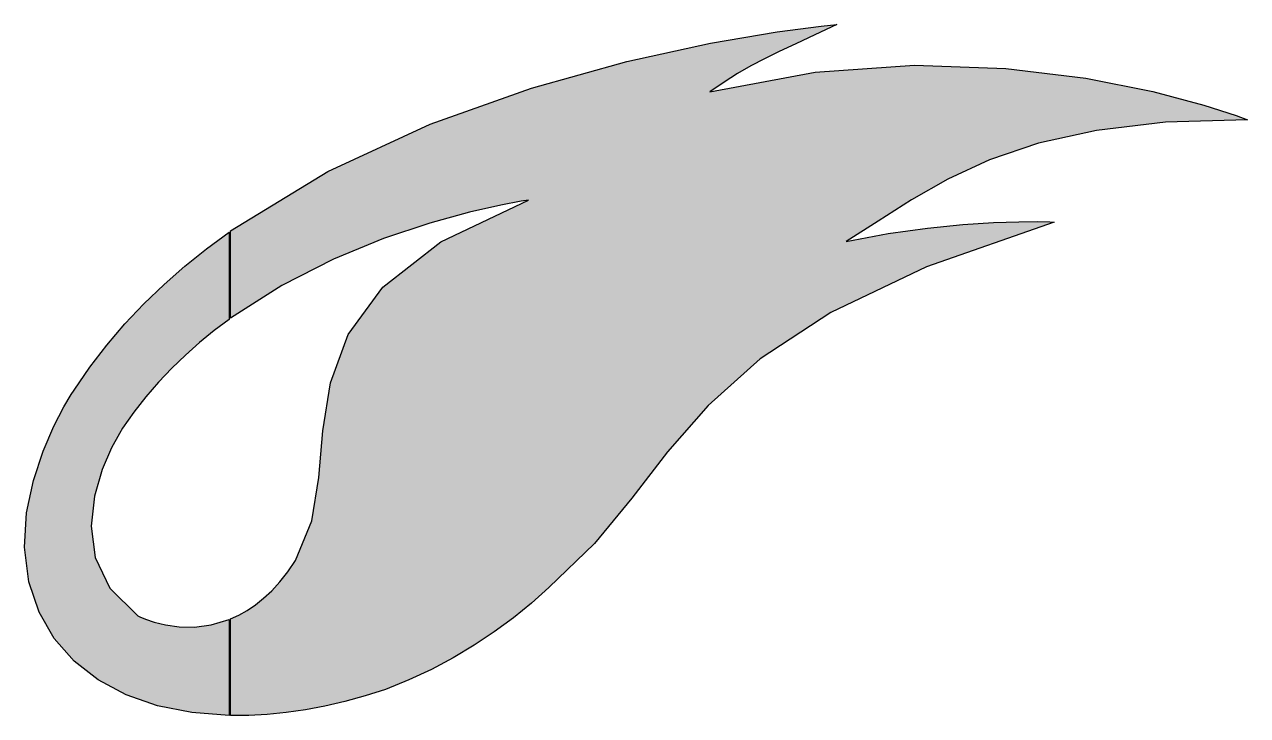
# Model space of a CAD drawing. Extents: x 104 to 119.3, y 38.9 to 47.5.
import ezdxf

# ---------------------------------------------------------------- set-up
doc = ezdxf.new("R2010")
doc.units = 0
doc.header["$MEASUREMENT"] = 0
doc.layers.add('_U_706B', color=7, linetype='CONTINUOUS')

msp = doc.modelspace()

# ---------------------------------------------------------------- hatches: boundary and pattern name
at = {"layer": '_U_706B'}
h = msp.add_hatch(color=11, dxfattribs=at)
h.dxf.hatch_style = 2
h.paths.add_polyline_path([(106.594, 40.12), (106.696, 40.167), (106.799, 40.225), (106.902, 40.295), (107.004, 40.377), (107.106, 40.472), (107.206, 40.582), (107.305, 40.707), (107.401, 40.849), (107.606, 41.34), (107.693, 41.883), (107.742, 42.461), (107.837, 43.059), (108.058, 43.661), (108.488, 44.252), (109.209, 44.815), (110.303, 45.336), (110.212, 45.322), (109.958, 45.275), (109.568, 45.186), (109.073, 45.05), (108.499, 44.857), (107.876, 44.6), (107.231, 44.272), (106.594, 43.865), (106.594, 44.001), (106.594, 44.137), (106.594, 44.273), (106.594, 44.408), (106.594, 44.544), (106.594, 44.68), (106.594, 44.816), (106.594, 44.952), (107.806, 45.693), (109.077, 46.281), (110.341, 46.732), (111.528, 47.062), (112.57, 47.29), (113.398, 47.431), (113.946, 47.503), (114.143, 47.524), (113.867, 47.394), (113.63, 47.284), (113.424, 47.187), (113.24, 47.097), (113.07, 47.008), (112.905, 46.913), (112.738, 46.807), (112.559, 46.683), (113.871, 46.931), (115.11, 47.016), (116.245, 46.976), (117.244, 46.853), (118.077, 46.687), (118.711, 46.519), (119.114, 46.388), (119.256, 46.335), (118.233, 46.307), (117.374, 46.205), (116.652, 46.044), (116.044, 45.837), (115.525, 45.597), (115.07, 45.339), (114.656, 45.076), (114.257, 44.821), (114.782, 44.919), (115.27, 44.988), (115.71, 45.032), (116.093, 45.057), (116.408, 45.067), (116.646, 45.068), (116.796, 45.065), (116.848, 45.063), (115.26, 44.507), (114.069, 43.938), (113.189, 43.361), (112.539, 42.78), (112.033, 42.2), (111.59, 41.626), (111.125, 41.061), (110.554, 40.51), (110.34, 40.318), (110.114, 40.133), (109.875, 39.958), (109.625, 39.792), (109.364, 39.636), (109.093, 39.492), (108.812, 39.36), (108.522, 39.24), (108.267, 39.161), (108.016, 39.092), (107.768, 39.035), (107.524, 38.99), (107.284, 38.955), (107.048, 38.931), (106.819, 38.919), (106.594, 38.917), (106.594, 39.067), (106.594, 39.218), (106.594, 39.368), (106.594, 39.519), (106.594, 39.669), (106.594, 39.819), (106.594, 39.97)])
h = msp.add_hatch(color=11, dxfattribs=at)
h.dxf.hatch_style = 2
h.paths.add_polyline_path([(104.644, 42.971), (104.841, 43.257), (105.052, 43.531), (105.277, 43.794), (105.515, 44.044), (105.765, 44.284), (106.025, 44.512), (106.295, 44.73), (106.574, 44.938), (106.574, 44.802), (106.574, 44.666), (106.574, 44.53), (106.574, 44.394), (106.574, 44.258), (106.574, 44.122), (106.574, 43.987), (106.574, 43.851), (106.389, 43.711), (106.207, 43.563), (106.031, 43.407), (105.86, 43.243), (105.695, 43.069), (105.538, 42.887), (105.389, 42.696), (105.248, 42.495), (105.208, 42.43), (105.111, 42.251), (104.995, 41.983), (104.897, 41.649), (104.856, 41.275), (104.907, 40.886), (105.089, 40.505), (105.439, 40.157), (105.463, 40.146), (105.532, 40.117), (105.64, 40.08), (105.781, 40.046), (105.951, 40.022), (106.143, 40.019), (106.353, 40.046), (106.574, 40.112), (106.574, 39.963), (106.574, 39.813), (106.574, 39.664), (106.574, 39.515), (106.574, 39.366), (106.574, 39.217), (106.574, 39.067), (106.574, 38.918), (106.111, 38.954), (105.682, 39.04), (105.291, 39.176), (104.944, 39.362), (104.644, 39.596), (104.397, 39.877), (104.208, 40.206), (104.081, 40.582), (104.027, 41.016), (104.054, 41.443), (104.139, 41.846), (104.26, 42.21), (104.394, 42.52), (104.518, 42.76), (104.609, 42.916)])

# ---------------------------------------------------------------- linework, layer by layer
for points in [[(106.594, 40.12), (106.696, 40.167), (106.799, 40.225), (106.902, 40.295), (107.004, 40.377), (107.106, 40.472), (107.206, 40.582), (107.305, 40.707), (107.401, 40.849), (107.606, 41.34), (107.693, 41.883), (107.742, 42.461), (107.837, 43.059), (108.058, 43.661), (108.488, 44.252), (109.209, 44.815), (110.303, 45.336), (110.212, 45.322), (109.958, 45.275), (109.568, 45.186), (109.073, 45.05), (108.499, 44.857), (107.876, 44.6), (107.231, 44.272), (106.594, 43.865), (106.594, 44.001), (106.594, 44.137), (106.594, 44.273), (106.594, 44.408), (106.594, 44.544), (106.594, 44.68), (106.594, 44.816), (106.594, 44.952), (107.806, 45.693), (109.077, 46.281), (110.341, 46.732), (111.528, 47.062), (112.57, 47.29), (113.398, 47.431), (113.946, 47.503), (114.143, 47.524), (113.867, 47.394), (113.63, 47.284), (113.424, 47.187), (113.24, 47.097), (113.07, 47.008), (112.905, 46.913), (112.738, 46.807), (112.559, 46.683), (113.871, 46.931), (115.11, 47.016), (116.245, 46.976), (117.244, 46.853), (118.077, 46.687), (118.711, 46.519), (119.114, 46.388), (119.256, 46.335), (118.233, 46.307), (117.374, 46.205), (116.652, 46.044), (116.044, 45.837), (115.525, 45.597), (115.07, 45.339), (114.656, 45.076), (114.257, 44.821), (114.782, 44.919), (115.27, 44.988), (115.71, 45.032), (116.093, 45.057), (116.408, 45.067), (116.646, 45.068), (116.796, 45.065), (116.848, 45.063), (115.26, 44.507), (114.069, 43.938), (113.189, 43.361), (112.539, 42.78), (112.033, 42.2), (111.59, 41.626), (111.125, 41.061), (110.554, 40.51), (110.34, 40.318), (110.114, 40.133), (109.875, 39.958), (109.625, 39.792), (109.364, 39.636), (109.093, 39.492), (108.812, 39.36), (108.522, 39.24), (108.267, 39.161), (108.016, 39.092), (107.768, 39.035), (107.524, 38.99), (107.284, 38.955), (107.048, 38.931), (106.819, 38.919), (106.594, 38.917), (106.594, 39.067), (106.594, 39.218), (106.594, 39.368), (106.594, 39.519), (106.594, 39.669), (106.594, 39.819), (106.594, 39.97), (106.594, 40.12), (106.594, 40.12)], [(104.644, 42.971), (104.841, 43.257), (105.052, 43.531), (105.277, 43.794), (105.515, 44.044), (105.765, 44.284), (106.025, 44.512), (106.295, 44.73), (106.574, 44.938), (106.574, 44.802), (106.574, 44.666), (106.574, 44.53), (106.574, 44.394), (106.574, 44.258), (106.574, 44.122), (106.574, 43.987), (106.574, 43.851), (106.389, 43.711), (106.207, 43.563), (106.031, 43.407), (105.86, 43.243), (105.695, 43.069), (105.538, 42.887), (105.389, 42.696), (105.248, 42.495), (105.208, 42.43), (105.111, 42.251), (104.995, 41.983), (104.897, 41.649), (104.856, 41.275), (104.907, 40.886), (105.089, 40.505), (105.439, 40.157), (105.463, 40.146), (105.532, 40.117), (105.64, 40.08), (105.781, 40.046), (105.951, 40.022), (106.143, 40.019), (106.353, 40.046), (106.574, 40.112), (106.574, 39.963), (106.574, 39.813), (106.574, 39.664), (106.574, 39.515), (106.574, 39.366), (106.574, 39.217), (106.574, 39.067), (106.574, 38.918), (106.111, 38.954), (105.682, 39.04), (105.291, 39.176), (104.944, 39.362), (104.644, 39.596), (104.397, 39.877), (104.208, 40.206), (104.081, 40.582), (104.027, 41.016), (104.054, 41.443), (104.139, 41.846), (104.26, 42.21), (104.394, 42.52), (104.518, 42.76), (104.609, 42.916), (104.644, 42.971), (104.644, 42.971)]]:
    msp.add_lwpolyline(points, dxfattribs=at)

doc.saveas('drawing.dxf')
